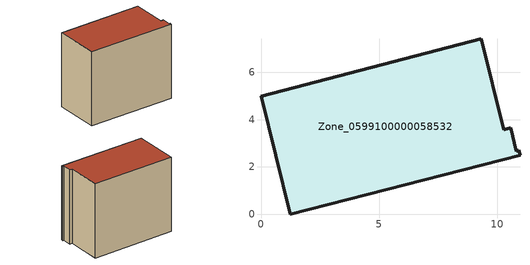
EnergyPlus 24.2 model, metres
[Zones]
Zone_0599100000058532
 floor ground (C_G): 1.24,0 0,4.99 9.31,7.42 10.27,3.58 10.56,3.65 10.8,2.67 10.91,2.7 10.96,2.49 z0
 wall outside (C_F): 10.91,2.7 10.8,2.67 10.56,3.65 10.27,3.58 9.31,7.42 0,4.99 1.24,0 10.96,2.49 10.91,2.7 z0:8.44
 roof outside (C_R): 10.27,3.58 9.31,7.42 0,4.99 1.24,0 10.96,2.49 10.91,2.7 10.8,2.67 10.56,3.65 z8.44
[BUILDING]
Pand.0599100000058532: North Axis=0; Terrain=City; Loads Convergence Tolerance Value=0.04; Temperature Convergence Tolerance Value=0.4; Solar Distribution=FullExterior; Maximum Number of Warmup Days=25; Minimum Number of Warmup Days=1
[Site:Location]
Rotterdam.The.Hague.AP_ZH_NLD Design_Conditions: Latitude=51.96; Longitude=4.45; Time Zone=1; Elevation=-4.5
[SITE:GROUNDTEMPERATURE:BUILDINGSURFACE]
18, 18, 18, 18, 18, 18, 18, 18, 18, 18, 18, 18
[MATERIAL] Thermal Absorptance=0.9; Solar Absorptance=0.7; Visible Absorptance=0.7
Name | Roughness | Thickness | Conductivity | Density | Specific Heat
G.TI.1975-1991 | MediumSmooth | 0.15 | 0.288461 | 540 | 1210
F.TI.1975-1991 | Rough | 0.3 | 0.230769 | 1920 | 840
R.TI.1975-1991 | MediumRough | 0.2 | 0.153846 | 1500 | 1000
[CONSTRUCTION]
C_G: G.TI.1975-1991
C_F: F.TI.1975-1991
C_R: R.TI.1975-1991
[ZONE]
Zone_0599100000058532: Type=1; Multiplier=1; Ceiling Height=Autocalculate; Volume=Autocalculate; Floor Area=autocalculate; Part of Total Floor Area=Yes
[ZONEINFILTRATION:DESIGNFLOWRATE]
Infil_Zone_0599100000058532: Zone or ZoneList or Space or SpaceList=Zone_0599100000058532; Schedule=AlwaysOn; Design Flow Rate Calculation Method=Flow/Area; Flow Rate per Floor Area=0.003; Constant Term Coefficient=1; Temperature Term Coefficient=0; Velocity Term Coefficient=0; Velocity Squared Term Coefficient=0
[HVACTEMPLATE:ZONE:IDEALLOADSAIRSYSTEM]
Zone_0599100000058532: Maximum Heating Supply Air Temperature=50; Minimum Cooling Supply Air Temperature=13; Maximum Heating Supply Air Humidity Ratio=0.0156; Minimum Cooling Supply Air Humidity Ratio=0.0077; Heating Limit=NoLimit; Cooling Limit=NoLimit; Dehumidification Control Type=ConstantSensibleHeatRatio; Cooling Sensible Heat Ratio=0.7; Dehumidification Setpoint=60; Humidification Control Type=None; Humidification Setpoint=30; Outdoor Air Method=None; Outdoor Air Flow Rate per Person=0.00944; Outdoor Air Flow Rate per Zone Floor Area=0; Outdoor Air Flow Rate per Zone=0; Demand Controlled Ventilation Type=None; Outdoor Air Economizer Type=NoEconomizer; Heat Recovery Type=None; Sensible Heat Recovery Effectiveness=0.7; Latent Heat Recovery Effectiveness=0.65
[ZONECONTROL:THERMOSTAT]
ThermostatControl_Zone_0599100000058532: Zone or ZoneList=Zone_0599100000058532; Control Type Schedule=DualSetpointControlType; Control 1=Thermostat_Zone_0599100000058532; Temperature Difference Between Cutout And Setpoint=0
[THERMOSTATSETPOINT:DUALSETPOINT]
Thermostat_Zone_0599100000058532: Heating Setpoint Temperature Schedule=HeatingSetpoint_Zone_0599100000058532; Cooling Setpoint Temperature Schedule=CoolingSetpoint_Zone_0599100000058532
[SCHEDULE:COMPACT]
HeatingSetpoint_Zone_0599100000058532: Through: 12/31, For: AllDays, Until: 24:00, 21
CoolingSetpoint_Zone_0599100000058532: Through: 12/31, For: AllDays, Until: 24:00, 24
DualSetpointControlType: Through: 12/31, For: AllDays, Until: 24:00, 4
AlwaysOn: Through: 12/31, For: AllDays, Until: 24:00, 1
